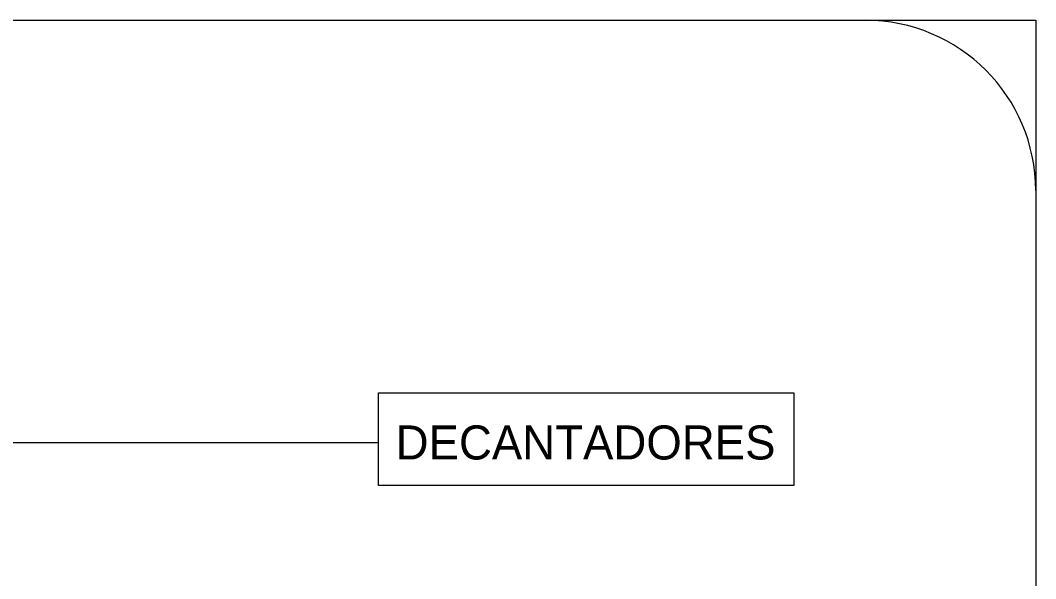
# Model space of a CAD drawing. Header units: metres. Extents: x -223 to 290, y -76 to 118.
# Drawn here: x 224.2 to 283.8, y 22.5 to 55.3 of the extents above; entities that cross this region are included whole.
import ezdxf

# ---------------------------------------------------------------- set-up
doc = ezdxf.new("R2010")
doc.units = ezdxf.units.M
doc.linetypes.add('Dash', pattern=[0.00635, 0.003175, -0.003175])
for name, color, linetype, lineweight in [('A-DETL-THIN', 7, 'Continuous', 9), ('G-ANNO-REFR', 7, 'Dash', 9), ('G-ANNO-TEXT', 7, 'Continuous', 9)]:
    doc.layers.add(name, color=color, linetype=linetype, lineweight=lineweight)
doc.styles.add('Century Gothic', font='GOTHIC.TTF', dxfattribs={"height": 2})
picture_1 = doc.add_image_def('image1.jpg', size_in_pixel=(9335, 9797))

msp = doc.modelspace()

# ---------------------------------------------------------------- linework, layer by layer
at = {"layer": 'A-DETL-THIN'}
for p, q in [((168.778, 55.33), (273.778, 55.33)), ((283.778, 45.33), (283.778, -65.856))]:
    msp.add_line(p, q, dxfattribs=at)
msp.add_arc((273.778, 45.33), 10, 0, 90, dxfattribs=at)
at = {"layer": 'G-ANNO-TEXT'}
msp.add_line((195.967, 30.536), (245.218, 30.536), dxfattribs=at)
at = {"layer": 'G-ANNO-TEXT', "flags": 128}
msp.add_lwpolyline([(245.218, 33.447), (269.578, 33.447), (269.578, 28.007), (245.218, 28.007)], close=True, dxfattribs=at)

# ---------------------------------------------------------------- texts
at = {"layer": 'G-ANNO-TEXT', "insert": (246.218, 31.536), "char_height": 2, "width": 27.01687, "attachment_point": 1, "style": 'Century Gothic'}
msp.add_mtext('DECANTADORES', dxfattribs=at)

# ---------------------------------------------------------------- pictures from other files: only their frames are drawn
at = {"layer": 'G-ANNO-REFR'}
image = msp.add_image(picture_1, insert=(158.778, -75.856), size_in_units=(125, 131.186), dxfattribs=at)
image.dxf.flags = 7

doc.saveas('drawing.dxf')
